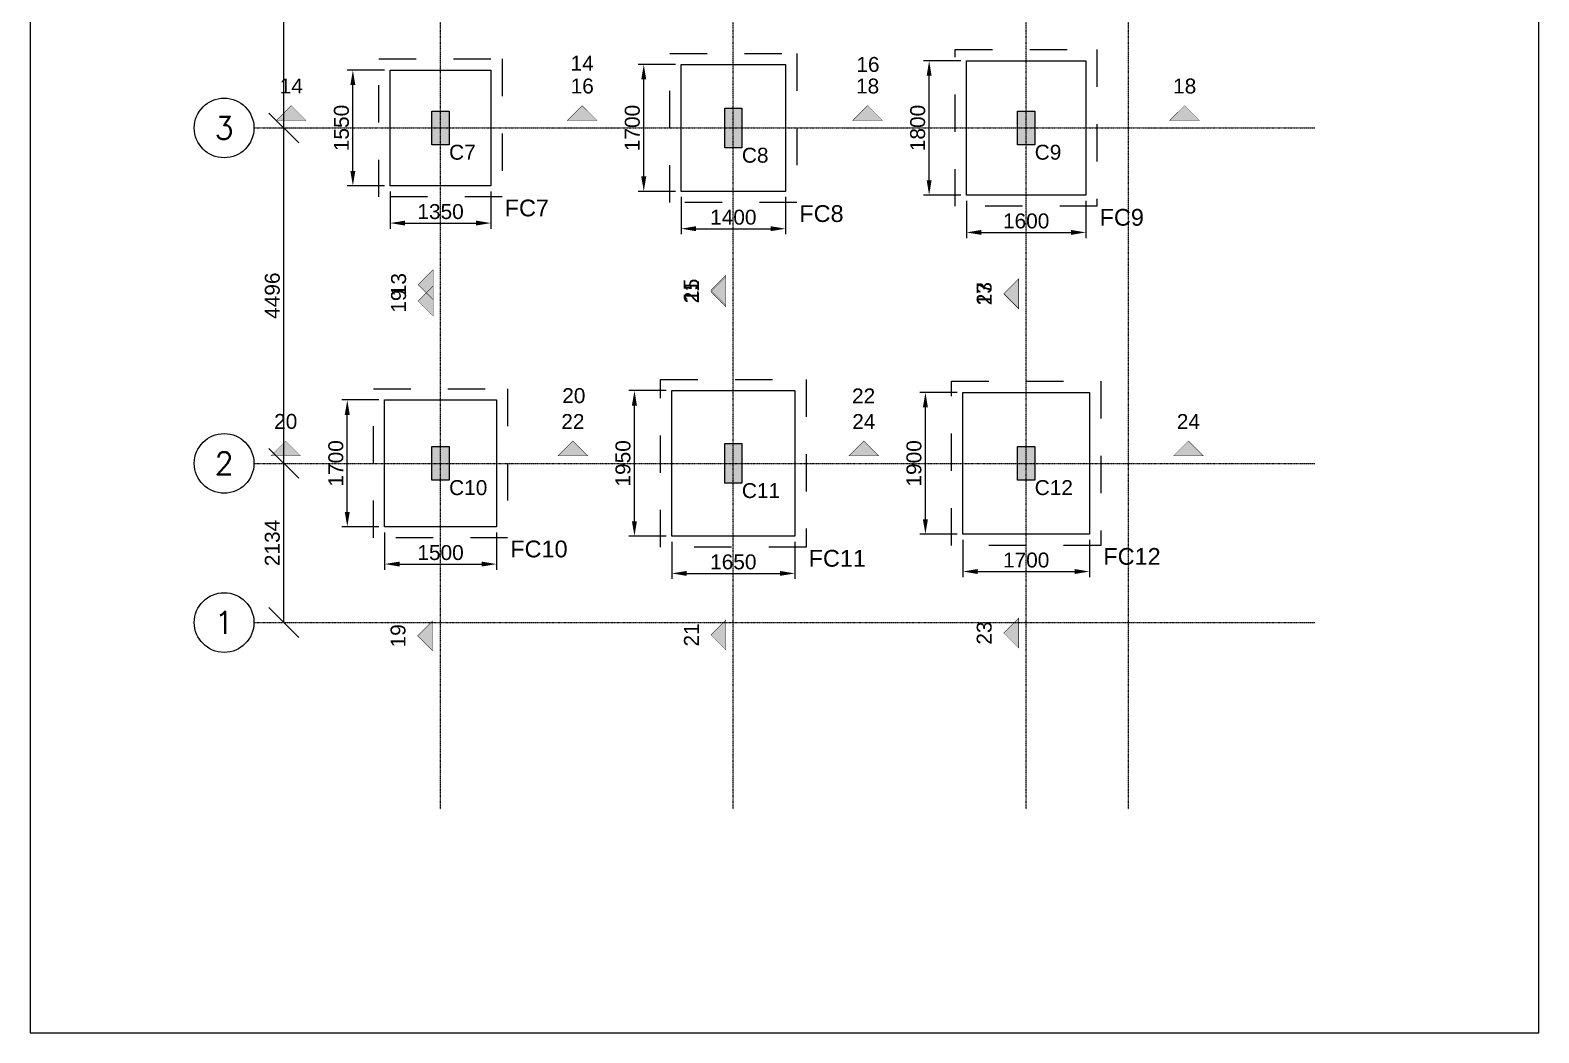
# Model space of a CAD drawing. Header units: inches. Extents: x -816171 to 9366335, y -450961 to 689132.
# Drawn here: x 5398784 to 5419005, y 320915 to 334356 of the extents above; entities that cross this region are included whole.
import ezdxf
from ezdxf.enums import TextEntityAlignment as Align

# ---------------------------------------------------------------- set-up
doc = ezdxf.new("R2010")
doc.units = ezdxf.units.IN
doc.header["$MEASUREMENT"] = 0
doc.linetypes.add('SCCenter', pattern=[1.2, 0.5, -0.3, 0.1, -0.3])
doc.linetypes.add('SCHidden', pattern=[1000, 500, -500])
for name, color, linetype in [('Column', 2, 'Continuous'), ('Column Nos', 7, 'Continuous'), ('Dimension', 31, 'Continuous'), ('Footing', 4, 'Continuous'), ('Footing Nos', 4, 'Continuous'), ('Grid Line', 8, 'Continuous'), ('Hatch', 25, 'Continuous'), ('PCC', 5, 'Continuous'), ('Section Mark', 5, 'Continuous')]:
    doc.layers.add(name, color=color, linetype=linetype)
doc.styles.add('SC-BBS1', font='SansSerif')
doc.styles.add('SC-BBS2', font='SansSerif')
doc.styles.get("Standard").update_dxf_attribs({"font": 'txt.shx'})
doc.dimstyles.new('SCDim', dxfattribs={"dimtxt": 200, "dimasz": 200, "dimexe": 75, "dimexo": 75, "dimgap": 50, "dimtad": 1, "dimtoh": 1, "dimdec": 0, "dimzin": 0, "dimdsep": 46, "dimtxsty": 'SC-BBS2', "dimcen": 0.09, "dimclrd": 8, "dimclre": 8, "dimclrt": 31, "dimadec": 0, "dimazin": 0, "dimtfac": 1, "dimtdec": 0, "dimtix": 1, "dimtofl": 0, "dimtmove": 0, "dimatfit": 3, "dimfxl": 1, "dimtolj": 1, "dimtzin": 0, "dimarcsym": 0})
doc.dimstyles.new('SCGridlineDim', dxfattribs={"dimtxt": 200, "dimasz": 0.18, "dimexe": 75, "dimexo": 75, "dimgap": 50, "dimtad": 1, "dimtoh": 1, "dimdec": 0, "dimzin": 0, "dimdsep": 46, "dimtxsty": 'SC-BBS2', "dimtsz": 200, "dimcen": 0.09, "dimclrd": 8, "dimclre": 8, "dimclrt": 31, "dimadec": 0, "dimazin": 0, "dimtfac": 1, "dimtdec": 0, "dimtix": 1, "dimtofl": 0, "dimtmove": 0, "dimatfit": 3, "dimfxl": 1, "dimtolj": 1, "dimtzin": 0, "dimarcsym": 0})

# ---------------------------------------------------------------- blocks, each defined once
blk = doc.blocks.new('*D2207')
at = {"layer": 'DEFPOINTS', "color": 0, "transparency": 16777216}
for p in [(5403609, 332270), (5404959, 332270), (5404959, 331770)]:
    blk.add_point(p, dxfattribs=at)
at = {"layer": 'Dimension', "color": 8, "lineweight": -2, "transparency": 16777216}
for p, q in [((5403609, 332195), (5403609, 331695)), ((5404959, 332195), (5404959, 331695)), ((5403809, 331770), (5404759, 331770))]:
    blk.add_line(p, q, dxfattribs=at)
at = {"layer": 'Dimension', "color": 8, "transparency": 16777216}
for points in [[(5403809, 331803), (5403809, 331737), (5403609, 331770)], [(5404759, 331803), (5404759, 331737), (5404959, 331770)]]:
    blk.add_solid(points, dxfattribs=at)
at = {"layer": 'Dimension', "color": 31, "transparency": 16777216, "insert": (5404284, 331923), "char_height": 200, "attachment_point": 5, "style": 'SC-BBS2'}
blk.add_mtext('\\A1;1350', dxfattribs=at)
blk = doc.blocks.new('*D2208')
at = {"layer": 'DEFPOINTS', "color": 0, "transparency": 16777216}
for p in [(5403109, 333820), (5403609, 333820), (5403609, 332270)]:
    blk.add_point(p, dxfattribs=at)
at = {"layer": 'Dimension', "color": 8, "lineweight": -2, "transparency": 16777216}
for p, q in [((5403534, 333820), (5403034, 333820)), ((5403109, 332470), (5403109, 333620)), ((5403534, 332270), (5403034, 332270))]:
    blk.add_line(p, q, dxfattribs=at)
at = {"layer": 'Dimension', "color": 8, "transparency": 16777216}
for points in [[(5403075, 333620), (5403142, 333620), (5403109, 333820)], [(5403075, 332470), (5403142, 332470), (5403109, 332270)]]:
    blk.add_solid(points, dxfattribs=at)
at = {"layer": 'Dimension', "color": 31, "transparency": 16777216, "insert": (5402956, 333045), "char_height": 200, "attachment_point": 5, "rotation": 90, "style": 'SC-BBS2'}
blk.add_mtext('\\A1;1550', dxfattribs=at)
blk = doc.blocks.new('*D2215')
at = {"layer": 'DEFPOINTS', "color": 0, "transparency": 16777216}
for p in [(5407508, 332195), (5408908, 332195), (5408908, 331695)]:
    blk.add_point(p, dxfattribs=at)
at = {"layer": 'Dimension', "color": 8, "lineweight": -2, "transparency": 16777216}
for p, q in [((5407508, 332120), (5407508, 331620)), ((5408908, 332120), (5408908, 331620)), ((5407708, 331695), (5408708, 331695))]:
    blk.add_line(p, q, dxfattribs=at)
at = {"layer": 'Dimension', "color": 8, "transparency": 16777216}
for points in [[(5407708, 331728), (5407708, 331662), (5407508, 331695)], [(5408708, 331728), (5408708, 331662), (5408908, 331695)]]:
    blk.add_solid(points, dxfattribs=at)
at = {"layer": 'Dimension', "color": 31, "transparency": 16777216, "insert": (5408208, 331848), "char_height": 200, "attachment_point": 5, "style": 'SC-BBS2'}
blk.add_mtext('\\A1;1400', dxfattribs=at)
blk = doc.blocks.new('*D2216')
at = {"layer": 'DEFPOINTS', "color": 0, "transparency": 16777216}
for p in [(5407008, 333895), (5407508, 333895), (5407508, 332195)]:
    blk.add_point(p, dxfattribs=at)
at = {"layer": 'Dimension', "color": 8, "lineweight": -2, "transparency": 16777216}
for p, q in [((5407433, 333895), (5406933, 333895)), ((5407008, 332395), (5407008, 333695)), ((5407433, 332195), (5406933, 332195))]:
    blk.add_line(p, q, dxfattribs=at)
at = {"layer": 'Dimension', "color": 8, "transparency": 16777216}
for points in [[(5406974, 333695), (5407041, 333695), (5407008, 333895)], [(5406974, 332395), (5407041, 332395), (5407008, 332195)]]:
    blk.add_solid(points, dxfattribs=at)
at = {"layer": 'Dimension', "color": 31, "transparency": 16777216, "insert": (5406855, 333045), "char_height": 200, "attachment_point": 5, "rotation": 90, "style": 'SC-BBS2'}
blk.add_mtext('\\A1;1700', dxfattribs=at)
blk = doc.blocks.new('*D2217')
at = {"layer": 'DEFPOINTS', "color": 0, "transparency": 16777216}
for p in [(5411333, 332145), (5412933, 332145), (5412933, 331645)]:
    blk.add_point(p, dxfattribs=at)
at = {"layer": 'Dimension', "color": 8, "lineweight": -2, "transparency": 16777216}
for p, q in [((5411333, 332070), (5411333, 331570)), ((5412933, 332070), (5412933, 331570)), ((5411533, 331645), (5412733, 331645))]:
    blk.add_line(p, q, dxfattribs=at)
at = {"layer": 'Dimension', "color": 8, "transparency": 16777216}
for points in [[(5411533, 331678), (5411533, 331612), (5411333, 331645)], [(5412733, 331678), (5412733, 331612), (5412933, 331645)]]:
    blk.add_solid(points, dxfattribs=at)
at = {"layer": 'Dimension', "color": 31, "transparency": 16777216, "insert": (5412133, 331798), "char_height": 200, "attachment_point": 5, "style": 'SC-BBS2'}
blk.add_mtext('\\A1;1600', dxfattribs=at)
blk = doc.blocks.new('*D2218')
at = {"layer": 'DEFPOINTS', "color": 0, "transparency": 16777216}
for p in [(5410833, 333945), (5411333, 333945), (5411333, 332145)]:
    blk.add_point(p, dxfattribs=at)
at = {"layer": 'Dimension', "color": 8, "lineweight": -2, "transparency": 16777216}
for p, q in [((5411258, 333945), (5410758, 333945)), ((5410833, 332345), (5410833, 333745)), ((5411258, 332145), (5410758, 332145))]:
    blk.add_line(p, q, dxfattribs=at)
at = {"layer": 'Dimension', "color": 8, "transparency": 16777216}
for points in [[(5410799, 333745), (5410866, 333745), (5410833, 333945)], [(5410799, 332345), (5410866, 332345), (5410833, 332145)]]:
    blk.add_solid(points, dxfattribs=at)
at = {"layer": 'Dimension', "color": 31, "transparency": 16777216, "insert": (5410680, 333045), "char_height": 200, "attachment_point": 5, "rotation": 90, "style": 'SC-BBS2'}
blk.add_mtext('\\A1;1800', dxfattribs=at)
blk = doc.blocks.new('*D2219')
at = {"layer": 'DEFPOINTS', "color": 0, "transparency": 16777216}
for p in [(5403534, 327699), (5405034, 327699), (5405034, 327199)]:
    blk.add_point(p, dxfattribs=at)
at = {"layer": 'Dimension', "color": 8, "lineweight": -2, "transparency": 16777216}
for p, q in [((5403534, 327624), (5403534, 327124)), ((5405034, 327624), (5405034, 327124)), ((5403734, 327199), (5404834, 327199))]:
    blk.add_line(p, q, dxfattribs=at)
at = {"layer": 'Dimension', "color": 8, "transparency": 16777216}
for points in [[(5403734, 327232), (5403734, 327166), (5403534, 327199)], [(5404834, 327232), (5404834, 327166), (5405034, 327199)]]:
    blk.add_solid(points, dxfattribs=at)
at = {"layer": 'Dimension', "color": 31, "transparency": 16777216, "insert": (5404284, 327352), "char_height": 200, "attachment_point": 5, "style": 'SC-BBS2'}
blk.add_mtext('\\A1;1500', dxfattribs=at)
blk = doc.blocks.new('*D2220')
at = {"layer": 'DEFPOINTS', "color": 0, "transparency": 16777216}
for p in [(5403034, 329399), (5403534, 329399), (5403534, 327699)]:
    blk.add_point(p, dxfattribs=at)
at = {"layer": 'Dimension', "color": 8, "lineweight": -2, "transparency": 16777216}
for p, q in [((5403459, 329399), (5402959, 329399)), ((5403034, 327899), (5403034, 329199)), ((5403459, 327699), (5402959, 327699))]:
    blk.add_line(p, q, dxfattribs=at)
at = {"layer": 'Dimension', "color": 8, "transparency": 16777216}
for points in [[(5403000, 329199), (5403067, 329199), (5403034, 329399)], [(5403000, 327899), (5403067, 327899), (5403034, 327699)]]:
    blk.add_solid(points, dxfattribs=at)
at = {"layer": 'Dimension', "color": 31, "transparency": 16777216, "insert": (5402881, 328549), "char_height": 200, "attachment_point": 5, "rotation": 90, "style": 'SC-BBS2'}
blk.add_mtext('\\A1;1700', dxfattribs=at)
blk = doc.blocks.new('*D2221')
at = {"layer": 'DEFPOINTS', "color": 0, "transparency": 16777216}
for p in [(5407383, 327574), (5409033, 327574), (5409033, 327074)]:
    blk.add_point(p, dxfattribs=at)
at = {"layer": 'Dimension', "color": 8, "lineweight": -2, "transparency": 16777216}
for p, q in [((5407383, 327499), (5407383, 326999)), ((5409033, 327499), (5409033, 326999)), ((5407583, 327074), (5408833, 327074))]:
    blk.add_line(p, q, dxfattribs=at)
at = {"layer": 'Dimension', "color": 8, "transparency": 16777216}
for points in [[(5407583, 327107), (5407583, 327041), (5407383, 327074)], [(5408833, 327107), (5408833, 327041), (5409033, 327074)]]:
    blk.add_solid(points, dxfattribs=at)
at = {"layer": 'Dimension', "color": 31, "transparency": 16777216, "insert": (5408208, 327227), "char_height": 200, "attachment_point": 5, "style": 'SC-BBS2'}
blk.add_mtext('\\A1;1650', dxfattribs=at)
blk = doc.blocks.new('*D2222')
at = {"layer": 'DEFPOINTS', "color": 0, "transparency": 16777216}
for p in [(5406883, 329524), (5407383, 329524), (5407383, 327574)]:
    blk.add_point(p, dxfattribs=at)
at = {"layer": 'Dimension', "color": 8, "lineweight": -2, "transparency": 16777216}
for p, q in [((5407308, 329524), (5406808, 329524)), ((5406883, 327774), (5406883, 329324)), ((5407308, 327574), (5406808, 327574))]:
    blk.add_line(p, q, dxfattribs=at)
at = {"layer": 'Dimension', "color": 8, "transparency": 16777216}
for points in [[(5406849, 329324), (5406916, 329324), (5406883, 329524)], [(5406849, 327774), (5406916, 327774), (5406883, 327574)]]:
    blk.add_solid(points, dxfattribs=at)
at = {"layer": 'Dimension', "color": 31, "transparency": 16777216, "insert": (5406730, 328549), "char_height": 200, "attachment_point": 5, "rotation": 90, "style": 'SC-BBS2'}
blk.add_mtext('\\A1;1950', dxfattribs=at)
blk = doc.blocks.new('*D2223')
at = {"layer": 'DEFPOINTS', "color": 0, "transparency": 16777216}
for p in [(5411283, 327599), (5412983, 327599), (5412983, 327099)]:
    blk.add_point(p, dxfattribs=at)
at = {"layer": 'Dimension', "color": 8, "lineweight": -2, "transparency": 16777216}
for p, q in [((5411283, 327524), (5411283, 327024)), ((5412983, 327524), (5412983, 327024)), ((5411483, 327099), (5412783, 327099))]:
    blk.add_line(p, q, dxfattribs=at)
at = {"layer": 'Dimension', "color": 8, "transparency": 16777216}
for points in [[(5411483, 327132), (5411483, 327066), (5411283, 327099)], [(5412783, 327132), (5412783, 327066), (5412983, 327099)]]:
    blk.add_solid(points, dxfattribs=at)
at = {"layer": 'Dimension', "color": 31, "transparency": 16777216, "insert": (5412133, 327252), "char_height": 200, "attachment_point": 5, "style": 'SC-BBS2'}
blk.add_mtext('\\A1;1700', dxfattribs=at)
blk = doc.blocks.new('*D2224')
at = {"layer": 'DEFPOINTS', "color": 0, "transparency": 16777216}
for p in [(5410783, 329499), (5411283, 329499), (5411283, 327599)]:
    blk.add_point(p, dxfattribs=at)
at = {"layer": 'Dimension', "color": 8, "lineweight": -2, "transparency": 16777216}
for p, q in [((5411208, 329499), (5410708, 329499)), ((5410783, 327799), (5410783, 329299)), ((5411208, 327599), (5410708, 327599))]:
    blk.add_line(p, q, dxfattribs=at)
at = {"layer": 'Dimension', "color": 8, "transparency": 16777216}
for points in [[(5410749, 329299), (5410816, 329299), (5410783, 329499)], [(5410749, 327799), (5410816, 327799), (5410783, 327599)]]:
    blk.add_solid(points, dxfattribs=at)
at = {"layer": 'Dimension', "color": 31, "transparency": 16777216, "insert": (5410630, 328549), "char_height": 200, "attachment_point": 5, "rotation": 90, "style": 'SC-BBS2'}
blk.add_mtext('\\A1;1900', dxfattribs=at)
blk = doc.blocks.new('*D2123')
at = {"layer": 'DEFPOINTS', "color": 0, "transparency": 16777216}
for p in [(5402184, 328549), (5402184, 328549), (5402184, 326415)]:
    blk.add_point(p, dxfattribs=at)
at = {"layer": 'Grid Line', "color": 8, "lineweight": -2, "transparency": 16777216}
for p, q in [((5402384, 328349), (5401984, 328749)), ((5402184, 326415), (5402184, 328549)), ((5402259, 328549), (5402259, 328549)), ((5402384, 326215), (5401984, 326615)), ((5402259, 326415), (5402259, 326415))]:
    blk.add_line(p, q, dxfattribs=at)
at = {"layer": 'Grid Line', "color": 31, "transparency": 16777216, "insert": (5402030, 327482), "char_height": 200, "attachment_point": 5, "rotation": 90, "style": 'SC-BBS2'}
blk.add_mtext('\\A1;2134', dxfattribs=at)
blk = doc.blocks.new('*D2124')
at = {"layer": 'DEFPOINTS', "color": 0, "transparency": 16777216}
for p in [(5402184, 333045), (5402184, 333045), (5402184, 328549)]:
    blk.add_point(p, dxfattribs=at)
at = {"layer": 'Grid Line', "color": 8, "lineweight": -2, "transparency": 16777216}
for p, q in [((5402384, 332845), (5401984, 333245)), ((5402184, 328549), (5402184, 333045)), ((5402259, 333045), (5402259, 333045)), ((5402384, 328349), (5401984, 328749)), ((5402259, 328549), (5402259, 328549))]:
    blk.add_line(p, q, dxfattribs=at)
at = {"layer": 'Grid Line', "color": 31, "transparency": 16777216, "insert": (5402030, 330797), "char_height": 200, "attachment_point": 5, "rotation": 90, "style": 'SC-BBS2'}
blk.add_mtext('\\A1;4496', dxfattribs=at)
blk = doc.blocks.new('*D2125')
at = {"layer": 'DEFPOINTS', "color": 0, "transparency": 16777216}
for p in [(5402184, 338112), (5402184, 338112), (5402184, 333045)]:
    blk.add_point(p, dxfattribs=at)
at = {"layer": 'Grid Line', "color": 8, "lineweight": -2, "transparency": 16777216}
for p, q in [((5402384, 337912), (5401984, 338312)), ((5402184, 333045), (5402184, 338112)), ((5402259, 338112), (5402259, 338112)), ((5402384, 332845), (5401984, 333245)), ((5402259, 333045), (5402259, 333045))]:
    blk.add_line(p, q, dxfattribs=at)
at = {"layer": 'Grid Line', "color": 31, "transparency": 16777216, "insert": (5402030, 335579), "char_height": 200, "attachment_point": 5, "rotation": 90, "style": 'SC-BBS2'}
blk.add_mtext('\\A1;5067', dxfattribs=at)

msp = doc.modelspace()

# ---------------------------------------------------------------- hatches: boundary and pattern name
at = {"layer": 'Column'}
for points in [[(5404398.62407, 332820.05879), (5404168.62407, 332820.05879), (5404168.62407, 333270.05879), (5404398.62407, 333270.05879)], [(5408322.62407, 332780.05879), (5408092.62407, 332780.05879), (5408092.62407, 333310.05879), (5408322.62407, 333310.05879)], [(5412247.62407, 332820.05879), (5412017.62407, 332820.05879), (5412017.62407, 333270.05879), (5412247.62407, 333270.05879)], [(5408322.62407, 328284.05879), (5408092.62407, 328284.05879), (5408092.62407, 328814.05879), (5408322.62407, 328814.05879)], [(5404398.62407, 328324.05879), (5404168.62407, 328324.05879), (5404168.62407, 328774.05879), (5404398.62407, 328774.05879)], [(5412247.62407, 328324.05879), (5412017.62407, 328324.05879), (5412017.62407, 328774.05879), (5412247.62407, 328774.05879)]]:
    msp.add_hatch(color=256, dxfattribs=at).paths.add_polyline_path(points, flags=0)
at = {"layer": 'Hatch'}
for points in [[(5402083.62407, 333145.05879), (5402283.62407, 333345.05879), (5402483.62407, 333145.05879), (5402083.62407, 333145.05879)], [(5406382.62407, 333145.05879), (5406182.62407, 333345.05879), (5405982.62407, 333145.05879), (5406382.62407, 333145.05879)], [(5405982.62407, 333145.05879), (5406182.62407, 333345.05879), (5406382.62407, 333145.05879), (5405982.62407, 333145.05879)], [(5410207.62407, 333145.05879), (5410007.62407, 333345.05879), (5409807.62407, 333145.05879), (5410207.62407, 333145.05879)], [(5409807.62407, 333145.05879), (5410007.62407, 333345.05879), (5410207.62407, 333145.05879), (5409807.62407, 333145.05879)], [(5414457.62407, 333145.05879), (5414257.62407, 333345.05879), (5414057.62407, 333145.05879), (5414457.62407, 333145.05879)], [(5404183.62418, 330745.05922), (5403983.62417, 330945.05921), (5404183.62416, 331145.05922), (5404183.62418, 330745.05922)], [(5408107.62379, 331049.05942), (5407907.6238, 330849.05941), (5408107.62381, 330649.05942), (5408107.62379, 331049.05942)], [(5408107.62401, 330670.05922), (5407907.624, 330870.05921), (5408107.62399, 331070.05922), (5408107.62401, 330670.05922)], [(5412032.62408, 330620.05922), (5411832.62407, 330820.05921), (5412032.62406, 331020.05922), (5412032.62408, 330620.05922)], [(5412032.62411, 331024.05942), (5411832.62412, 330824.05941), (5412032.62413, 330624.05942), (5412032.62411, 331024.05942)], [(5404183.62397, 330924.05844), (5403983.62398, 330724.05843), (5404183.62399, 330524.05844), (5404183.62397, 330924.05844)], [(5402008.62407, 328649.05879), (5402208.62407, 328849.05879), (5402408.62407, 328649.05879), (5402008.62407, 328649.05879)], [(5406257.62407, 328649.05879), (5406057.62407, 328849.05879), (5405857.62407, 328649.05879), (5406257.62407, 328649.05879)], [(5405857.62407, 328649.05879), (5406057.62407, 328849.05879), (5406257.62407, 328649.05879), (5405857.62407, 328649.05879)], [(5410157.62407, 328649.05879), (5409957.62407, 328849.05879), (5409757.62407, 328649.05879), (5410157.62407, 328649.05879)], [(5409757.62407, 328649.05879), (5409957.62407, 328849.05879), (5410157.62407, 328649.05879), (5409757.62407, 328649.05879)], [(5414507.62407, 328649.05879), (5414307.62407, 328849.05879), (5414107.62407, 328649.05879), (5414507.62407, 328649.05879)], [(5404176.40137, 326037.14138), (5403976.40136, 326237.14138), (5404176.40135, 326437.14138), (5404176.40137, 326037.14138)], [(5408107.62401, 326049.05942), (5407907.624, 326249.05941), (5408107.62399, 326449.05942), (5408107.62401, 326049.05942)], [(5412032.62433, 326074.05942), (5411832.62432, 326274.05941), (5412032.62431, 326474.05942), (5412032.62433, 326074.05942)]]:
    msp.add_hatch(color=256, dxfattribs=at).paths.add_polyline_path(points, flags=0)

# ---------------------------------------------------------------- linework, layer by layer
at = {"layer": 'Column'}
for points in [[(5404398.62407, 332820.05879), (5404168.62407, 332820.05879), (5404168.62407, 333270.05879), (5404398.62407, 333270.05879)], [(5408322.62407, 332780.05879), (5408092.62407, 332780.05879), (5408092.62407, 333310.05879), (5408322.62407, 333310.05879)], [(5412247.62407, 332820.05879), (5412017.62407, 332820.05879), (5412017.62407, 333270.05879), (5412247.62407, 333270.05879)], [(5408322.62407, 328284.05879), (5408092.62407, 328284.05879), (5408092.62407, 328814.05879), (5408322.62407, 328814.05879)], [(5404398.62407, 328324.05879), (5404168.62407, 328324.05879), (5404168.62407, 328774.05879), (5404398.62407, 328774.05879)], [(5412247.62407, 328324.05879), (5412017.62407, 328324.05879), (5412017.62407, 328774.05879), (5412247.62407, 328774.05879)]]:
    msp.add_lwpolyline(points, close=True, dxfattribs=at)
at = {"layer": 'DEFPOINTS'}
msp.add_lwpolyline([(5398783.62407, 320915.05879), (5419004.62407, 320915.05879), (5419004.62407, 348603.05879), (5398783.62407, 348603.05879)], close=True, dxfattribs=at)
at = {"layer": 'Footing'}
for points in [[(5408907.62407, 332195.05879), (5407507.62407, 332195.05879), (5407507.62407, 333895.05879), (5408907.62407, 333895.05879)], [(5412932.62407, 332145.05879), (5411332.62407, 332145.05879), (5411332.62407, 333945.05879), (5412932.62407, 333945.05879)], [(5404958.62407, 332270.05879), (5403608.62407, 332270.05879), (5403608.62407, 333820.05879), (5404958.62407, 333820.05879)], [(5409032.62407, 327574.05879), (5407382.62407, 327574.05879), (5407382.62407, 329524.05879), (5409032.62407, 329524.05879)], [(5412982.62407, 327599.05879), (5411282.62407, 327599.05879), (5411282.62407, 329499.05879), (5412982.62407, 329499.05879)], [(5405033.62407, 327699.05879), (5403533.62407, 327699.05879), (5403533.62407, 329399.05879), (5405033.62407, 329399.05879)]]:
    msp.add_lwpolyline(points, close=True, dxfattribs=at)
at = {"layer": 'Grid Line', "linetype": 'SCCenter'}
for p, q in [((5404283.62407, 323915.05879), (5404283.62407, 345603.05879)), ((5408207.62407, 323915.05879), (5408207.62407, 345603.05879)), ((5412132.62407, 323915.05879), (5412132.62407, 345603.05879)), ((5413504.62407, 323915.05879), (5413504.62407, 345603.05879)), ((5401783.62407, 333045.05879), (5416004.62407, 333045.05879)), ((5401783.62407, 328549.05879), (5416004.62407, 328549.05879)), ((5401783.62407, 326415.05879), (5416004.62407, 326415.05879))]:
    msp.add_line(p, q, dxfattribs=at)
at = {"layer": 'Grid Line'}
for centre in [(5401383.62407, 333045.05879), (5401383.62407, 328549.05879), (5401383.62407, 326415.05879)]:
    msp.add_circle(centre, 400, dxfattribs=at)
at = {"layer": 'PCC', "linetype": 'SCHidden'}
for points in [[(5413082.62407, 331995.05879), (5411182.62407, 331995.05879), (5411182.62407, 334095.05879), (5413082.62407, 334095.05879)], [(5405108.62407, 332120.05879), (5403458.62407, 332120.05879), (5403458.62407, 333970.05879), (5405108.62407, 333970.05879)], [(5409057.62407, 332045.05879), (5407357.62407, 332045.05879), (5407357.62407, 334045.05879), (5409057.62407, 334045.05879)], [(5409182.62407, 327424.05879), (5407232.62407, 327424.05879), (5407232.62407, 329674.05879), (5409182.62407, 329674.05879)], [(5413132.62407, 327449.05879), (5411132.62407, 327449.05879), (5411132.62407, 329649.05879), (5413132.62407, 329649.05879)], [(5405183.62407, 327549.05879), (5403383.62407, 327549.05879), (5403383.62407, 329549.05879), (5405183.62407, 329549.05879)]]:
    msp.add_lwpolyline(points, close=True, dxfattribs=at)
at = {"layer": 'Section Mark', "const_width": 5}
for points in [[(5402083.62407, 333145.05879), (5402283.62407, 333345.05879), (5402483.62407, 333145.05879), (5402083.62407, 333145.05879)], [(5406382.62407, 333145.05879), (5406182.62407, 333345.05879), (5405982.62407, 333145.05879), (5406382.62407, 333145.05879)], [(5405982.62407, 333145.05879), (5406182.62407, 333345.05879), (5406382.62407, 333145.05879), (5405982.62407, 333145.05879)], [(5410207.62407, 333145.05879), (5410007.62407, 333345.05879), (5409807.62407, 333145.05879), (5410207.62407, 333145.05879)], [(5409807.62407, 333145.05879), (5410007.62407, 333345.05879), (5410207.62407, 333145.05879), (5409807.62407, 333145.05879)], [(5414457.62407, 333145.05879), (5414257.62407, 333345.05879), (5414057.62407, 333145.05879), (5414457.62407, 333145.05879)], [(5402808.62407, 333045.05879), (5402008.62407, 333045.05879)], [(5405758.62407, 333045.05879), (5406558.62407, 333045.05879)], [(5406707.62407, 333045.05879), (5405907.62407, 333045.05879)], [(5409707.62407, 333045.05879), (5410507.62407, 333045.05879)], [(5410532.62407, 333045.05879), (5409732.62407, 333045.05879)], [(5413732.62407, 333045.05879), (5414532.62407, 333045.05879)], [(5404283.62414, 331470.05923), (5404283.62418, 330670.05923)], [(5408207.62398, 331395.05923), (5408207.62401, 330595.05923)], [(5412132.62405, 331345.05923), (5412132.62408, 330545.05923)], [(5404183.62418, 330745.05922), (5403983.62417, 330945.05921), (5404183.62416, 331145.05922), (5404183.62418, 330745.05922)], [(5408107.62379, 331049.05942), (5407907.6238, 330849.05941), (5408107.62381, 330649.05942), (5408107.62379, 331049.05942)], [(5408107.62401, 330670.05922), (5407907.624, 330870.05921), (5408107.62399, 331070.05922), (5408107.62401, 330670.05922)], [(5408207.62383, 330324.05942), (5408207.62379, 331124.05942)], [(5412032.62408, 330620.05922), (5411832.62407, 330820.05921), (5412032.62406, 331020.05922), (5412032.62408, 330620.05922)], [(5412032.62411, 331024.05942), (5411832.62412, 330824.05941), (5412032.62413, 330624.05942), (5412032.62411, 331024.05942)], [(5412132.62414, 330299.05942), (5412132.62411, 331099.05942)], [(5404183.62397, 330924.05844), (5403983.62398, 330724.05843), (5404183.62399, 330524.05844), (5404183.62397, 330924.05844)], [(5404283.624, 330199.05845), (5404283.62397, 330999.05845)], [(5402008.62407, 328649.05879), (5402208.62407, 328849.05879), (5402408.62407, 328649.05879), (5402008.62407, 328649.05879)], [(5406257.62407, 328649.05879), (5406057.62407, 328849.05879), (5405857.62407, 328649.05879), (5406257.62407, 328649.05879)], [(5405857.62407, 328649.05879), (5406057.62407, 328849.05879), (5406257.62407, 328649.05879), (5405857.62407, 328649.05879)], [(5410157.62407, 328649.05879), (5409957.62407, 328849.05879), (5409757.62407, 328649.05879), (5410157.62407, 328649.05879)], [(5409757.62407, 328649.05879), (5409957.62407, 328849.05879), (5410157.62407, 328649.05879), (5409757.62407, 328649.05879)], [(5414507.62407, 328649.05879), (5414307.62407, 328849.05879), (5414107.62407, 328649.05879), (5414507.62407, 328649.05879)], [(5402733.62407, 328549.05879), (5401933.62407, 328549.05879)], [(5406582.62407, 328549.05879), (5405782.62407, 328549.05879)], [(5405833.62407, 328549.05879), (5406633.62407, 328549.05879)], [(5410482.62407, 328549.05879), (5409682.62407, 328549.05879)], [(5409832.62407, 328549.05879), (5410632.62407, 328549.05879)], [(5413782.62407, 328549.05879), (5414582.62407, 328549.05879)], [(5404283.62415, 326899.05845), (5404283.62418, 326099.05845)], [(5408207.62398, 326774.05942), (5408207.62402, 325974.05942)], [(5412132.6243, 326799.05942), (5412132.62433, 325999.05942)], [(5404176.40137, 326037.14138), (5403976.40136, 326237.14138), (5404176.40135, 326437.14138), (5404176.40137, 326037.14138)], [(5408107.62401, 326049.05942), (5407907.624, 326249.05941), (5408107.62399, 326449.05942), (5408107.62401, 326049.05942)], [(5412032.62433, 326074.05942), (5411832.62432, 326274.05941), (5412032.62431, 326474.05942), (5412032.62433, 326074.05942)]]:
    msp.add_lwpolyline(points, dxfattribs=at)

# ---------------------------------------------------------------- texts
at = {"layer": 'Column Nos', "style": 'SC-BBS2'}
for s, p in [('C7', (5404398.62407, 332820.05879)), ('C8', (5408322.62407, 332780.05879)), ('C9', (5412247.62407, 332820.05879)), ('C10', (5404398.62407, 328324.05879)), ('C11', (5408322.62407, 328284.05879)), ('C12', (5412247.62407, 328324.05879))]:
    msp.add_text(s, height=200, dxfattribs=at).set_placement(p, align=Align.TOP_LEFT)
at = {"layer": 'Footing Nos', "style": 'SC-BBS1'}
for s, p in [('FC7', (5405143.62407, 332085.05879)), ('FC8', (5409092.62407, 332010.05879)), ('FC9', (5413117.62407, 331960.05879)), ('FC10', (5405218.62407, 327514.05879)), ('FC11', (5409217.62407, 327389.05879)), ('FC12', (5413167.62407, 327414.05879))]:
    msp.add_text(s, height=225, dxfattribs=at).set_placement(p, align=Align.TOP_LEFT)
at = {"layer": 'Grid Line'}
for s, p in [('3', (5401383.62407, 333045.05879)), ('2', (5401383.62407, 328549.05879)), ('1', (5401383.62407, 326415.05879))]:
    msp.add_text(s, height=300, dxfattribs=at).set_placement(p, align=Align.MIDDLE)
at = {"layer": 'Section Mark', "style": 'SC-BBS1'}
for s, p in [('14', (5406181.68104, 333913.24118)), ('16', (5410012.51835, 333897.24762)), ('14', (5402283.62407, 333607.55879)), ('16', (5406182.62407, 333607.55879)), ('18', (5410007.62407, 333607.55879)), ('18', (5414257.62407, 333607.55879)), ('20', (5406070.21841, 329457.41943)), ('22', (5409954.22362, 329454.44841)), ('20', (5402208.62407, 329111.55879)), ('22', (5406057.62407, 329111.55879)), ('24', (5409957.62407, 329111.55879)), ('24', (5414307.62407, 329111.55879))]:
    msp.add_text(s, height=200, dxfattribs=at).set_placement(p, align=Align.MIDDLE)
for s, p in [('13', (5403721.12417, 330945.0592)), ('19', (5403721.12398, 330724.05842)), ('21', (5407645.1238, 330849.0594)), ('15', (5407645.124, 330870.0592)), ('23', (5411570.12412, 330824.0594)), ('17', (5411570.12407, 330820.0592)), ('19', (5403713.90136, 326237.14136)), ('21', (5407645.124, 326249.0594)), ('23', (5411570.12432, 326274.0594))]:
    msp.add_text(s, height=200, rotation=90, dxfattribs=at).set_placement(p, align=Align.MIDDLE)

# ---------------------------------------------------------------- dimensions: what is measured, and where the dimension line sits
at = {"layer": 'Dimension'}
for p1, p2, distance, text, picture, middle in [((5407507.62407, 332195.05879), (5407507.62407, 333895.05879), 500, '1700', '*D2216', (5406854.60624, 333045.05879)), ((5411332.62407, 332145.05879), (5411332.62407, 333945.05879), 500, '1800', '*D2218', (5410679.60624, 333045.05879)), ((5403608.62407, 332270.05879), (5403608.62407, 333820.05879), 500, '1550', '*D2208', (5402955.60624, 333045.05879)), ((5403608.62407, 332270.05879), (5404958.62407, 332270.05879), -500, '1350', '*D2207', (5404283.62407, 331923.21379)), ((5407507.62407, 332195.05879), (5408907.62407, 332195.05879), -500, '1400', '*D2215', (5408207.62407, 331848.07662)), ((5411332.62407, 332145.05879), (5412932.62407, 332145.05879), -500, '1600', '*D2217', (5412132.62407, 331798.21379)), ((5407382.62407, 327574.05879), (5407382.62407, 329524.05879), 500, '1950', '*D2222', (5406729.60624, 328549.05879)), ((5411282.62407, 327599.05879), (5411282.62407, 329499.05879), 500, '1900', '*D2224', (5410629.60624, 328549.05879)), ((5403533.62407, 327699.05879), (5403533.62407, 329399.05879), 500, '1700', '*D2220', (5402880.60624, 328549.05879)), ((5403533.62407, 327699.05879), (5405033.62407, 327699.05879), -500, '1500', '*D2219', (5404283.62407, 327352.07662)), ((5411282.62407, 327599.05879), (5412982.62407, 327599.05879), -500, '1700', '*D2223', (5412132.62407, 327252.07662)), ((5407382.62407, 327574.05879), (5409032.62407, 327574.05879), -500, '1650', '*D2221', (5408207.62407, 327227.21379))]:
    dim = msp.add_aligned_dim(p1=p1, p2=p2, distance=distance, text=text, dimstyle='SCDim', dxfattribs=at)
    dim.commit()
    dim.dimension.update_dxf_attribs({"geometry": picture, "text_midpoint": middle})
at = {"layer": 'Grid Line'}
for p1, p2, text, picture, middle in [((5402183.62407, 333045.05879), (5402183.62407, 338112.05879), '5067', '*D2125', (5402030.46907, 335578.55879)), ((5402183.62407, 328549.05879), (5402183.62407, 333045.05879), '4496', '*D2124', (5402030.46907, 330797.05879)), ((5402183.62407, 326415.05879), (5402183.62407, 328549.05879), '2134', '*D2123', (5402030.46907, 327482.05879))]:
    dim = msp.add_aligned_dim(p1=p1, p2=p2, distance=0, text=text, dimstyle='SCGridlineDim', dxfattribs=at)
    dim.commit()
    dim.dimension.update_dxf_attribs({"geometry": picture, "text_midpoint": middle})

doc.saveas('drawing.dxf')
